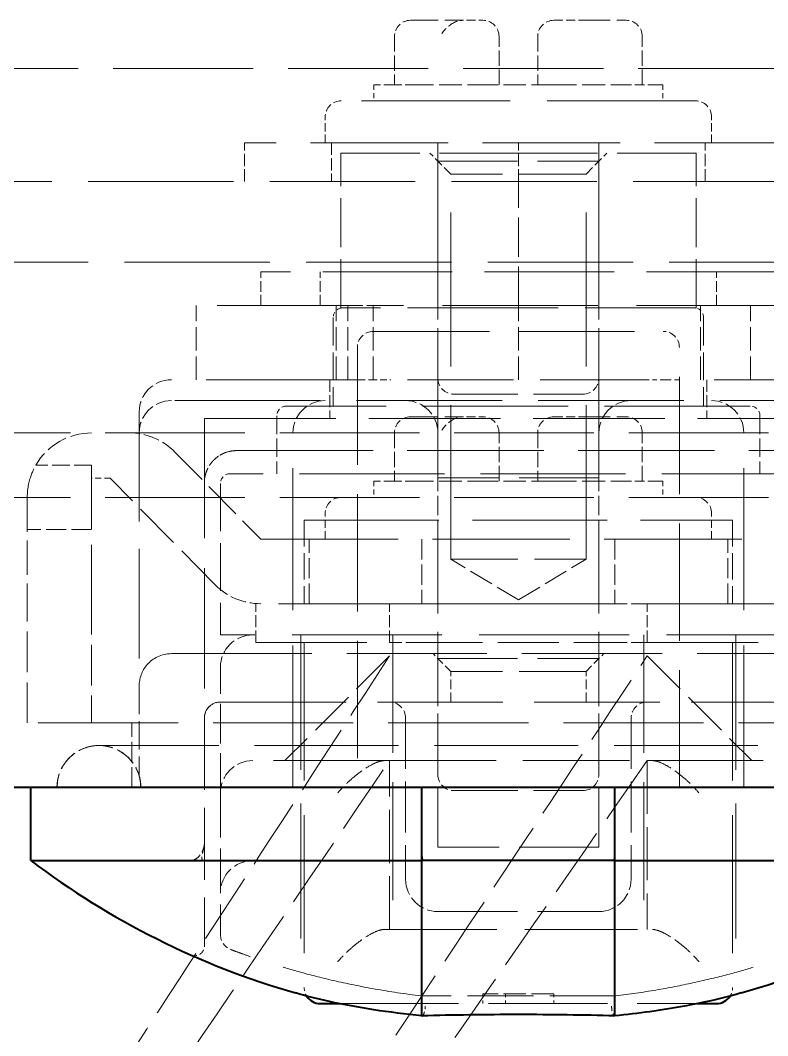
# Model space of a CAD drawing. Header units: millimetres. Extents: x 0 to 2378, y 0 to 1682.
# Drawn here: x 413.5 to 436.71, y 632.06 to 663.57 of the extents above; entities that cross this region are included whole.
import ezdxf

# ---------------------------------------------------------------- set-up
doc = ezdxf.new("R2010")
doc.units = ezdxf.units.MM
doc.header["$LTSCALE"] = 2
doc.linetypes.add('DASHED', pattern=[0.2067, 0.1654, -0.0413])
doc.layers.add('가려진 것(ISO)', color=2, linetype='DASHED', lineweight=18)
doc.layers.add('가시적인 것(ISO)', color=3, linetype='Continuous', lineweight=40)

msp = doc.modelspace()

# ---------------------------------------------------------------- linework, layer by layer
at = {"layer": '가려진 것(ISO)', "ltscale": 2.584141}
for p, q in [((425.6198, 663.5656), (426.9766, 663.5656)), ((430.9603, 663.5656), (432.3171, 663.5656)), ((425.6198, 651.2656), (426.9766, 651.2656)), ((430.9603, 651.2656), (432.3171, 651.2656))]:
    msp.add_line(p, q, dxfattribs=at)
at = {"layer": '가려진 것(ISO)', "ltscale": 0.84926}
for p, q in [((426.9766, 663.5656), (427.8684, 663.5656)), ((430.0684, 663.5656), (430.9603, 663.5656)), ((426.9766, 651.2656), (427.8684, 651.2656)), ((430.0684, 651.2656), (430.9603, 651.2656))]:
    msp.add_line(p, q, dxfattribs=at)
at = {"layer": '가려진 것(ISO)', "ltscale": 1.428422}
for p, q in [((425.1198, 663.0656), (425.1198, 661.5656)), ((428.3684, 661.5656), (428.3684, 663.0656)), ((429.5684, 663.0656), (429.5684, 661.5656)), ((432.8171, 661.5656), (432.8171, 663.0656)), ((423.6693, 654.7156), (424.4641, 654.7156)), ((425.1198, 650.7656), (425.1198, 649.2656)), ((428.3684, 649.2656), (428.3684, 650.7656)), ((429.5684, 650.7656), (429.5684, 649.2656)), ((432.8171, 649.2656), (432.8171, 650.7656))]:
    msp.add_line(p, q, dxfattribs=at)
at = {"layer": '가려진 것(ISO)', "ltscale": 13.148004}
msp.add_line((367.4684, 662.0656), (720.7684, 662.0656), dxfattribs=at)
at = {"layer": '가려진 것(ISO)', "ltscale": 0.249224}
for p, q in [((424.5517, 661.5656), (424.4847, 661.5656)), ((433.4522, 661.5656), (433.3852, 661.5656)), ((424.5517, 649.2656), (424.4847, 649.2656)), ((433.4522, 649.2656), (433.3852, 649.2656))]:
    msp.add_line(p, q, dxfattribs=at)
at = {"layer": '가려진 것(ISO)', "ltscale": 0.476074}
for p, q in [((424.4847, 661.5656), (424.4847, 661.0656)), ((433.4522, 661.5656), (433.4522, 661.0656)), ((424.4847, 649.2656), (424.4847, 648.7656)), ((433.4522, 649.2656), (433.4522, 648.7656))]:
    msp.add_line(p, q, dxfattribs=at)
at = {"layer": '가려진 것(ISO)', "ltscale": 1.209545}
for p, q in [((425.1868, 661.5656), (424.5517, 661.5656)), ((433.3852, 661.5656), (432.7501, 661.5656)), ((425.1868, 649.2656), (424.5517, 649.2656)), ((433.3852, 649.2656), (432.7501, 649.2656))]:
    msp.add_line(p, q, dxfattribs=at)
at = {"layer": '가려진 것(ISO)', "ltscale": 0.498548}
for p, q in [((425.1868, 661.5656), (425.6198, 661.5656)), ((432.3171, 661.5656), (432.7501, 661.5656)), ((425.1868, 649.2656), (425.6198, 649.2656)), ((432.3171, 649.2656), (432.7501, 649.2656))]:
    msp.add_line(p, q, dxfattribs=at)
at = {"layer": '가려진 것(ISO)', "ltscale": 2.141381}
for p, q in [((425.6198, 661.5656), (427.8684, 661.5656)), ((430.0684, 661.5656), (432.3171, 661.5656)), ((425.6198, 649.2656), (427.8684, 649.2656)), ((430.0684, 649.2656), (432.3171, 649.2656))]:
    msp.add_line(p, q, dxfattribs=at)
at = {"layer": '가려진 것(ISO)', "ltscale": 2.095066}
for p, q in [((430.0684, 661.5656), (427.8684, 661.5656)), ((430.0684, 649.2656), (427.8684, 649.2656)), ((430.0684, 633.3579), (427.8684, 633.3579))]:
    msp.add_line(p, q, dxfattribs=at)
at = {"layer": '가려진 것(ISO)', "ltscale": 13.932237}
msp.add_line((434.4684, 661.0656), (423.4684, 661.0656), dxfattribs=at)
at = {"layer": '가려진 것(ISO)', "ltscale": 0.761779}
for p, q in [((422.9684, 659.7656), (422.9684, 660.5656)), ((434.9684, 659.7656), (434.9684, 660.5656)), ((422.9684, 647.4656), (422.9684, 648.2656)), ((434.9684, 647.4656), (434.9684, 648.2656))]:
    msp.add_line(p, q, dxfattribs=at)
at = {"layer": '가려진 것(ISO)', "ltscale": 12.918983}
msp.add_line((437.4684, 659.7656), (420.4684, 659.7656), dxfattribs=at)
at = {"layer": '가려진 것(ISO)', "ltscale": 1.142718}
for p, q in [((420.4684, 658.5656), (420.4684, 659.7656)), ((423.1702, 659.7656), (423.1702, 658.5656)), ((428.9684, 658.5656), (428.9684, 659.7656)), ((434.7667, 658.5656), (434.7667, 659.7656)), ((423.1184, 652.4156), (423.1184, 651.2156)), ((434.8184, 652.4156), (434.8184, 651.2156)), ((420.8184, 644.2579), (420.8184, 645.4579)), ((424.9684, 644.2579), (424.9684, 645.4579)), ((432.9684, 644.2579), (432.9684, 645.4579))]:
    msp.add_line(p, q, dxfattribs=at)
at = {"layer": '가려진 것(ISO)', "ltscale": 6.952043}
for p, q in [((426.4684, 659.7656), (426.4684, 652.4656)), ((431.4684, 659.7656), (431.4684, 652.4656)), ((426.4684, 647.4656), (426.4684, 640.1656)), ((431.4684, 647.4656), (431.4684, 640.1656))]:
    msp.add_line(p, q, dxfattribs=at)
at = {"layer": '가려진 것(ISO)', "ltscale": 7.428217}
for p, q in [((423.453, 659.4464), (428.9684, 659.4464)), ((428.9684, 659.4464), (434.4839, 659.4464))]:
    msp.add_line(p, q, dxfattribs=at)
at = {"layer": '가려진 것(ISO)', "ltscale": 4.578051}
for p, q in [((423.453, 654.6392), (423.453, 659.4464)), ((434.4839, 654.6392), (434.4839, 659.4464))]:
    msp.add_line(p, q, dxfattribs=at)
at = {"layer": '가려진 것(ISO)', "ltscale": 0.875336}
for p, q in [((426.8684, 658.7964), (426.2184, 659.4464)), ((431.0684, 658.7964), (431.7184, 659.4464))]:
    msp.add_line(p, q, dxfattribs=at)
at = {"layer": '가려진 것(ISO)', "ltscale": 7.479626}
for p, q in [((426.4684, 659.1964), (431.4684, 659.1964)), ((431.4684, 649.3664), (426.4684, 649.3664)), ((426.4684, 643.7656), (431.4684, 643.7656)), ((431.4684, 637.9156), (426.4684, 637.9156)), ((426.4684, 635.9156), (431.4684, 635.9156))]:
    msp.add_line(p, q, dxfattribs=at)
at = {"layer": '가려진 것(ISO)', "ltscale": 11.889212}
for p, q in [((426.4684, 649.3664), (426.4684, 659.1964)), ((431.4684, 649.3664), (431.4684, 659.1964))]:
    msp.add_line(p, q, dxfattribs=at)
at = {"layer": '가려진 것(ISO)', "ltscale": 6.28287}
for p, q in [((431.0684, 658.7964), (426.8684, 658.7964)), ((426.8684, 646.8464), (431.0684, 646.8464)), ((431.0684, 643.3656), (426.8684, 643.3656))]:
    msp.add_line(p, q, dxfattribs=at)
at = {"layer": '가려진 것(ISO)', "ltscale": 14.453314}
for p, q in [((426.8684, 646.8464), (426.8684, 658.7964)), ((431.0684, 646.8464), (431.0684, 658.7964))]:
    msp.add_line(p, q, dxfattribs=at)
at = {"layer": '가려진 것(ISO)', "ltscale": 13.642718}
for p, q in [((409.9684, 658.5656), (438.1679, 658.5656)), ((438.1679, 656.0656), (409.9684, 656.0656))]:
    msp.add_line(p, q, dxfattribs=at)
at = {"layer": '가려진 것(ISO)', "ltscale": 3.666441}
msp.add_line((428.9684, 654.7156), (428.9684, 658.5656), dxfattribs=at)
at = {"layer": '가려진 것(ISO)', "ltscale": 12.159042}
msp.add_line((436.9684, 655.7656), (420.9684, 655.7656), dxfattribs=at)
at = {"layer": '가려진 것(ISO)', "ltscale": 0.999866}
for p, q in [((420.9684, 654.7156), (420.9684, 655.7656)), ((422.8184, 654.7156), (422.8184, 655.7656)), ((435.1184, 654.7156), (435.1184, 655.7656))]:
    msp.add_line(p, q, dxfattribs=at)
at = {"layer": '가려진 것(ISO)', "ltscale": 12.243481}
msp.add_line((423.6693, 654.7156), (418.9684, 654.7156), dxfattribs=at)
at = {"layer": '가려진 것(ISO)', "ltscale": 2.190301}
for p, q in [((418.9684, 652.4156), (418.9684, 654.7156)), ((423.3116, 652.4156), (423.3116, 654.7156)), ((423.6693, 652.4156), (423.6693, 654.7156)), ((424.4641, 652.4156), (424.4641, 654.7156)), ((428.9684, 652.4156), (428.9684, 654.7156)), ((434.6253, 652.4156), (434.6253, 654.7156)), ((436.1769, 652.4156), (436.1769, 654.7156))]:
    msp.add_line(p, q, dxfattribs=at)
at = {"layer": '가려진 것(ISO)', "ltscale": 10.194925}
msp.add_line((428.9026, 654.6464), (423.5188, 654.6464), dxfattribs=at)
at = {"layer": '가려진 것(ISO)', "ltscale": 14.593666}
msp.add_line((437.4684, 654.7156), (424.4641, 654.7156), dxfattribs=at)
at = {"layer": '가려진 것(ISO)'}
msp.add_line((428.9026, 654.6464), (428.9026, 654.6464), dxfattribs=at)
at = {"layer": '가려진 것(ISO)', "ltscale": 10.194932}
msp.add_line((434.418, 654.6464), (429.0343, 654.6464), dxfattribs=at)
at = {"layer": '가려진 것(ISO)', "ltscale": 2.618858}
for p, q in [((423.2184, 654.3464), (423.2184, 651.5964)), ((434.7184, 654.3464), (434.7184, 651.5964))]:
    msp.add_line(p, q, dxfattribs=at)
at = {"layer": '가려진 것(ISO)', "ltscale": 10.885341}
msp.add_line((424.4684, 653.9156), (433.4684, 653.9156), dxfattribs=at)
at = {"layer": '가려진 것(ISO)', "ltscale": 11.006289}
for p, q in [((423.9684, 653.4156), (423.9684, 639.7656)), ((433.9684, 639.7656), (433.9684, 653.4156))]:
    msp.add_line(p, q, dxfattribs=at)
at = {"layer": '가려진 것(ISO)', "ltscale": 14.178943}
for p, q in [((423.9684, 652.4156), (418.1951, 652.4156)), ((439.7418, 652.4156), (433.9684, 652.4156))]:
    msp.add_line(p, q, dxfattribs=at)
at = {"layer": '가려진 것(ISO)', "ltscale": 0.747873}
for p, q in [((423.9684, 652.4156), (424.4684, 652.4156)), ((433.4684, 652.4156), (433.9684, 652.4156))]:
    msp.add_line(p, q, dxfattribs=at)
at = {"layer": '가려진 것(ISO)', "ltscale": 0.296207}
for p, q in [((424.7796, 652.4156), (424.4684, 652.4156)), ((433.4684, 652.4156), (433.1573, 652.4156))]:
    msp.add_line(p, q, dxfattribs=at)
at = {"layer": '가려진 것(ISO)', "ltscale": 0.223075}
for p, q in [((424.7796, 652.4156), (425.0054, 652.4156)), ((432.9315, 652.4156), (433.1573, 652.4156))]:
    msp.add_line(p, q, dxfattribs=at)
at = {"layer": '가려진 것(ISO)', "ltscale": 9.946556}
msp.add_line((432.9315, 652.4156), (425.0054, 652.4156), dxfattribs=at)
at = {"layer": '가려진 것(ISO)', "ltscale": 5.983681}
for p, q in [((426.9684, 651.9656), (430.9684, 651.9656)), ((415.7184, 649.7656), (415.7184, 645.7656)), ((426.9684, 639.6656), (430.9684, 639.6656))]:
    msp.add_line(p, q, dxfattribs=at)
at = {"layer": '가려진 것(ISO)', "ltscale": 13.645111}
msp.add_line((439.7418, 651.7656), (418.1951, 651.7656), dxfattribs=at)
at = {"layer": '가려진 것(ISO)', "ltscale": 13.678923}
msp.add_line((436.1684, 651.5964), (421.7684, 651.5964), dxfattribs=at)
at = {"layer": '가려진 것(ISO)', "ltscale": 10.2806}
msp.add_line((417.1951, 651.4156), (417.1951, 642.9156), dxfattribs=at)
at = {"layer": '가려진 것(ISO)', "ltscale": 12.349028}
msp.add_line((419.2184, 651.2156), (438.7184, 651.2156), dxfattribs=at)
at = {"layer": '가려진 것(ISO)', "ltscale": 11.248186}
msp.add_line((419.2184, 651.2156), (419.2184, 641.9156), dxfattribs=at)
at = {"layer": '가려진 것(ISO)', "ltscale": 1.714127}
for p, q in [((421.4684, 651.2964), (421.4684, 649.4964)), ((436.4684, 651.2964), (436.4684, 649.4964))]:
    msp.add_line(p, q, dxfattribs=at)
at = {"layer": '가려진 것(ISO)', "ltscale": 13.10639}
for p, q in [((394.4684, 650.7656), (692.4684, 650.7656)), ((394.4684, 648.7656), (692.4684, 648.7656))]:
    msp.add_line(p, q, dxfattribs=at)
at = {"layer": '가려진 것(ISO)', "ltscale": 13.304306}
for p, q in [((421.9684, 639.7656), (421.9684, 650.7656)), ((435.9684, 639.7656), (435.9684, 650.7656))]:
    msp.add_line(p, q, dxfattribs=at)
at = {"layer": '가려진 것(ISO)', "ltscale": 12.822332}
msp.add_line((420.2184, 650.2156), (437.7184, 650.2156), dxfattribs=at)
at = {"layer": '가려진 것(ISO)', "ltscale": 3.613395}
msp.add_line((418.306, 650.1689), (420.9684, 647.4656), dxfattribs=at)
at = {"layer": '가려진 것(ISO)', "ltscale": 1.649416}
msp.add_line((415.7184, 649.7656), (413.9864, 649.7656), dxfattribs=at)
at = {"layer": '가려진 것(ISO)', "ltscale": 0.547531}
msp.add_line((416.2935, 649.3622), (415.7184, 649.3622), dxfattribs=at)
at = {"layer": '가려진 것(ISO)', "ltscale": 4.410877}
msp.add_line((419.5435, 646.0622), (416.2935, 649.3622), dxfattribs=at)
at = {"layer": '가려진 것(ISO)', "ltscale": 13.602929}
msp.add_line((437.9184, 649.4964), (420.0184, 649.4964), dxfattribs=at)
at = {"layer": '가려진 것(ISO)', "ltscale": 1.810196}
for p, q in [((426.4684, 647.4656), (426.4684, 649.3664)), ((431.4684, 647.4656), (431.4684, 649.3664))]:
    msp.add_line(p, q, dxfattribs=at)
at = {"layer": '가려진 것(ISO)', "ltscale": 4.475937}
msp.add_line((419.7184, 649.1964), (419.7184, 644.4964), dxfattribs=at)
at = {"layer": '가려진 것(ISO)', "ltscale": 3.230502}
msp.add_line((413.7184, 648.7656), (413.7184, 645.7656), dxfattribs=at)
at = {"layer": '가려진 것(ISO)', "ltscale": 12.634006}
msp.add_line((422.3184, 648.0579), (435.6184, 648.0579), dxfattribs=at)
at = {"layer": '가려진 것(ISO)', "ltscale": 2.476006}
for p, q in [((422.3184, 648.0579), (422.3184, 645.4579)), ((435.6184, 648.0579), (435.6184, 645.4579))]:
    msp.add_line(p, q, dxfattribs=at)
at = {"layer": '가려진 것(ISO)', "ltscale": 1.904597}
for p, q in [((415.7184, 647.7656), (413.7184, 647.7656)), ((422.4684, 645.4656), (422.4684, 647.4656)), ((425.9684, 647.4656), (425.9684, 645.4656)), ((431.9684, 647.4656), (431.9684, 645.4656)), ((435.4684, 645.4656), (435.4684, 647.4656)), ((416.9684, 639.7656), (416.9684, 641.7656))]:
    msp.add_line(p, q, dxfattribs=at)
at = {"layer": '가려진 것(ISO)', "ltscale": 12.901145}
for p, q in [((420.9684, 647.4656), (436.9684, 647.4656)), ((436.9684, 645.4656), (420.9684, 645.4656))]:
    msp.add_line(p, q, dxfattribs=at)
at = {"layer": '가려진 것(ISO)', "ltscale": 2.333087}
for q in [(426.8684, 646.8464), (431.0684, 646.8464)]:
    msp.add_line((428.9684, 645.5846), q, dxfattribs=at)
at = {"layer": '가려진 것(ISO)', "ltscale": 3.809293}
for p, q in [((413.7184, 641.7656), (413.7184, 645.7656)), ((415.7184, 645.7656), (415.7184, 641.7656))]:
    msp.add_line(p, q, dxfattribs=at)
at = {"layer": '가려진 것(ISO)', "ltscale": 10.426948}
for p, q in [((424.9684, 645.4579), (420.8184, 645.4579)), ((437.1184, 645.4579), (432.9684, 645.4579)), ((420.8184, 644.2579), (424.9684, 644.2579)), ((432.9684, 644.2579), (437.1184, 644.2579))]:
    msp.add_line(p, q, dxfattribs=at)
at = {"layer": '가려진 것(ISO)', "ltscale": 1.495845}
for p, q in [((425.9684, 645.4579), (424.9684, 645.4579)), ((432.9684, 645.4579), (431.9684, 645.4579)), ((425.9684, 644.2579), (424.9684, 644.2579)), ((432.9684, 644.2579), (431.9684, 644.2579))]:
    msp.add_line(p, q, dxfattribs=at)
at = {"layer": '가려진 것(ISO)', "ltscale": 5.71399}
for p, q in [((425.9684, 645.4579), (431.9684, 645.4579)), ((425.9684, 644.2579), (431.9684, 644.2579))]:
    msp.add_line(p, q, dxfattribs=at)
at = {"layer": '가려진 것(ISO)', "ltscale": 14.058893}
msp.add_line((438.2184, 644.4964), (419.7184, 644.4964), dxfattribs=at)
at = {"layer": '가려진 것(ISO)', "ltscale": 12.659309}
for p, q in [((422.2184, 644.4964), (422.2184, 634.0297)), ((435.7184, 644.4964), (435.7184, 634.0297))]:
    msp.add_line(p, q, dxfattribs=at)
at = {"layer": '가려진 것(ISO)', "ltscale": 12.941461}
for p, q in [((422.3184, 644.2579), (422.3184, 633.5579)), ((435.6184, 644.2579), (435.6184, 633.5579))]:
    msp.add_line(p, q, dxfattribs=at)
at = {"layer": '가려진 것(ISO)', "ltscale": 11.052926}
for p, q in [((425.0684, 644.4964), (425.0684, 635.3579)), ((432.8684, 644.4964), (432.8684, 635.3579))]:
    msp.add_line(p, q, dxfattribs=at)
at = {"layer": '가려진 것(ISO)', "ltscale": 13.164933}
msp.add_line((418.1951, 643.9156), (439.7418, 643.9156), dxfattribs=at)
at = {"layer": '가려진 것(ISO)', "ltscale": 0.740653}
for p, q in [((426.8684, 643.3656), (426.3184, 643.9156)), ((431.0684, 643.3656), (431.6184, 643.9156))]:
    msp.add_line(p, q, dxfattribs=at)
at = {"layer": '가려진 것(ISO)', "ltscale": 4.377078}
for p, q in [((424.9684, 643.8464), (421.7184, 640.5964)), ((432.9684, 643.8464), (436.2184, 640.5964))]:
    msp.add_line(p, q, dxfattribs=at)
at = {"layer": '가려진 것(ISO)', "ltscale": 5.571137}
for p, q in [((426.4684, 637.9156), (426.4684, 643.7656)), ((431.4684, 637.9156), (431.4684, 643.7656))]:
    msp.add_line(p, q, dxfattribs=at)
at = {"layer": '가려진 것(ISO)', "ltscale": 3.714058}
msp.add_line((419.7184, 639.5964), (419.7184, 643.4964), dxfattribs=at)
at = {"layer": '가려진 것(ISO)', "ltscale": 0.904631}
for p, q in [((426.8684, 642.4156), (426.8684, 643.3656)), ((431.0684, 642.4156), (431.0684, 643.3656))]:
    msp.add_line(p, q, dxfattribs=at)
at = {"layer": '가려진 것(ISO)', "ltscale": 2.648911}
msp.add_line((417.1951, 642.9156), (417.1951, 640.134), dxfattribs=at)
at = {"layer": '가려진 것(ISO)', "ltscale": 11.784485}
msp.add_line((419.7184, 642.4156), (438.2184, 642.4156), dxfattribs=at)
at = {"layer": '가려진 것(ISO)', "ltscale": 13.15312}
msp.add_line((717.4684, 641.7656), (369.4684, 641.7656), dxfattribs=at)
at = {"layer": '가려진 것(ISO)', "ltscale": 6.734389}
msp.add_line((419.2184, 641.9156), (419.2184, 634.8441), dxfattribs=at)
at = {"layer": '가려진 것(ISO)', "ltscale": 4.761642}
for p, q in [((425.4684, 641.9156), (425.4684, 636.9156)), ((432.4684, 641.9156), (432.4684, 636.9156))]:
    msp.add_line(p, q, dxfattribs=at)
at = {"layer": '가려진 것(ISO)', "ltscale": 0.4437}
msp.add_line((415.9484, 641.0656), (415.9401, 641.0656), dxfattribs=at)
at = {"layer": '가려진 것(ISO)', "ltscale": 13.501001}
msp.add_line((441.9884, 641.0656), (415.9484, 641.0656), dxfattribs=at)
at = {"layer": '가려진 것(ISO)', "ltscale": 10.387179}
for p, q in [((424.7991, 640.5964), (420.7184, 640.5964)), ((433.1378, 640.5964), (437.2184, 640.5964))]:
    msp.add_line(p, q, dxfattribs=at)
at = {"layer": '가려진 것(ISO)', "ltscale": 0.562219}
for p, q in [((424.9684, 640.5964), (424.7991, 640.5964)), ((433.1378, 640.5964), (432.9684, 640.5964))]:
    msp.add_line(p, q, dxfattribs=at)
at = {"layer": '가려진 것(ISO)', "ltscale": 10.006038}
msp.add_line((424.9684, 640.5964), (432.9684, 640.5964), dxfattribs=at)
at = {"layer": '가려진 것(ISO)', "ltscale": 4.988833}
for p, q in [((424.9684, 635.3579), (424.9684, 640.5964)), ((432.9684, 640.5964), (432.9684, 635.3579))]:
    msp.add_line(p, q, dxfattribs=at)
at = {"layer": '가려진 것(ISO)', "ltscale": 4.184794}
msp.add_line((419.7184, 639.5964), (419.7184, 635.2021), dxfattribs=at)
at = {"layer": '가려진 것(ISO)', "ltscale": 10.573174}
msp.add_line((424.7991, 635.3579), (433.1378, 635.3579), dxfattribs=at)
at = {"layer": '가려진 것(ISO)', "ltscale": 0.285604}
for p, q in [((427.8684, 633.0579), (427.8684, 633.3579)), ((428.5684, 633.0579), (428.5684, 633.3579)), ((430.0684, 633.0579), (430.0684, 633.3579))]:
    msp.add_line(p, q, dxfattribs=at)
at = {"layer": '가려진 것(ISO)', "ltscale": 11.188352}
msp.add_line((423.4107, 633.0579), (434.5251, 633.0579), dxfattribs=at)
at = {"layer": '가려진 것(ISO)', "ltscale": 0.747873}
for centre, start, end in [((425.6198, 663.0656), 90, 180), ((427.8684, 663.0656), 0, 90), ((430.0684, 663.0656), 90, 180), ((432.3171, 663.0656), 0, 90), ((423.4684, 660.5656), 90, 180), ((434.4684, 660.5656), 0, 90), ((424.4684, 653.4156), 90, 180), ((433.4684, 653.4156), 0, 90), ((426.9684, 652.4656), 180, 270), ((430.9684, 652.4656), 270, 0), ((425.6198, 650.7656), 90, 180), ((427.8684, 650.7656), 0, 90), ((430.0684, 650.7656), 90, 180), ((432.3171, 650.7656), 0, 90), ((423.4684, 648.2656), 90, 180), ((434.4684, 648.2656), 0, 90), ((424.9684, 641.9156), 0, 90), ((432.9684, 641.9156), 90, 180), ((426.9684, 640.1656), 180, 270), ((430.9684, 640.1656), 270, 0)]:
    msp.add_arc(centre, 0.5, start, end, dxfattribs=at)
at = {"layer": '가려진 것(ISO)', "ltscale": 0.385864}
for centre, start, end in [((423.5184, 654.3464), 102.59803, 180), ((434.4184, 654.3464), 0, 77.40197)]:
    msp.add_arc(centre, 0.3, start, end, dxfattribs=at)
at = {"layer": '가려진 것(ISO)', "ltscale": 1.495845}
for centre, start, end in [((418.1951, 651.4156), 90, 180), ((418.1951, 650.7656), 90, 180), ((422.9684, 650.7656), 90, 180), ((425.4684, 650.7656), 0, 90), ((432.4684, 650.7656), 90, 180), ((434.9684, 650.7656), 0, 90), ((420.7184, 643.4964), 90, 180), ((420.7184, 639.5964), 90, 180), ((426.4684, 636.9156), 180, 270), ((431.4684, 636.9156), 270, 0)]:
    msp.add_arc(centre, 1, start, end, dxfattribs=at)
at = {"layer": '가려진 것(ISO)', "ltscale": 0.448684}
for centre, start, end in [((421.7684, 651.2964), 90, 180), ((436.1684, 651.2964), 0, 90), ((420.0184, 649.1964), 90, 180)]:
    msp.add_arc(centre, 0.3, start, end, dxfattribs=at)
at = {"layer": '가려진 것(ISO)', "ltscale": 1.994492}
msp.add_arc((415.7184, 648.7656), 2, 90.00004, 150, dxfattribs=at)
at = {"layer": '가려진 것(ISO)', "ltscale": 1.510383}
msp.add_arc((416.8811, 648.7656), 2, 44.56264, 89.99996, dxfattribs=at)
at = {"layer": '가려진 것(ISO)', "ltscale": 1.510385}
msp.add_arc((420.9684, 647.4656), 2, 224.56264, 270, dxfattribs=at)
at = {"layer": '가려진 것(ISO)', "ltscale": 1.944629}
for start, end in [(90, 180), (0, 90)]:
    msp.add_arc((415.9401, 639.7656), 1.3, start, end, dxfattribs=at)
at = {"layer": '가려진 것(ISO)', "ltscale": 1.818979}
msp.add_arc((420.7184, 636.4964), 1, 90, 180, dxfattribs=at)
at = {"layer": '가려진 것(ISO)', "ltscale": 0.577426}
msp.add_arc((420.2184, 635.2021), 0.5, 180, 249.49092, dxfattribs=at)
at = {"layer": '가려진 것(ISO)', "ltscale": 0.567943}
msp.add_arc((418.9184, 634.8441), 0.3, 246.08347, 0, dxfattribs=at)
at = {"layer": '가려진 것(ISO)', "ltscale": 0.264733}
msp.add_arc((422.8184, 633.5579), 0.5, 180, 211.86607, dxfattribs=at)
at = {"layer": '가려진 것(ISO)', "ltscale": 0.264732}
msp.add_arc((435.1184, 633.5579), 0.5, 328.13407, 0, dxfattribs=at)
at = {"layer": '가려진 것(ISO)', "ltscale": 0.64971}
for centre in [(426.9765, 663.0656), (426.9765, 650.7656)]:
    msp.add_ellipse(centre, major_axis=(-0.433, -0.433), ratio=0.5772801, start_param=4.1887249, end_param=5.2360625, dxfattribs=at)
at = {"layer": '가려진 것(ISO)', "ltscale": 0.284651}
for centre in [(427.2653, 663.0656), (427.2653, 650.7656)]:
    msp.add_ellipse(centre, major_axis=(-0.5774, 0), ratio=0.8660254, start_param=4.712389, end_param=5.2359878, dxfattribs=at)
at = {"layer": '가려진 것(ISO)', "ltscale": 0.244959}
msp.add_ellipse((418.902, 637.4964), major_axis=(0.3165, 0), ratio=0.00001, start_param=5.8779184, end_param=6.2826764, dxfattribs=at)
at = {"layer": '가려진 것(ISO)', "ltscale": 0.088916}
for points in [[(423.5188, 654.6464), (423.4981, 654.6464), (423.4754, 654.6442), (423.453, 654.6392)], [(429.0343, 654.6464), (429.0136, 654.6464), (428.9908, 654.6442), (428.9684, 654.6392)], [(434.418, 654.6464), (434.4388, 654.6464), (434.4615, 654.6442), (434.4839, 654.6392)]]:
    msp.add_open_spline(points, degree=3, dxfattribs=at)
at = {"layer": '가려진 것(ISO)', "ltscale": 0.088929}
for points, knots in [([(423.453, 654.6392), (423.4754, 654.6442), (423.4981, 654.6464), (423.5188, 654.6464), (423.5189, 654.6464), (423.5189, 654.6464)], [-0.1732924933, -0.1732924933, -0.1732924933, -0.1732924933, -0.1644983658, -0.1644983658, -0.1644970959, -0.1644970959, -0.1644970959, -0.1644970959]), ([(434.4839, 654.6392), (434.4615, 654.6442), (434.4388, 654.6464), (434.418, 654.6464), (434.418, 654.6464), (434.418, 654.6464)], [-0.1732924933, -0.1732924933, -0.1732924933, -0.1732924933, -0.1644983658, -0.1644983658, -0.1644970961, -0.1644970961, -0.1644970961, -0.1644970961])]:
    msp.add_open_spline(points, degree=3, knots=knots, dxfattribs=at)
at = {"layer": '가려진 것(ISO)', "ltscale": 0.088931}
msp.add_open_spline([(428.9684, 654.6392), (428.9461, 654.6442), (428.9233, 654.6464), (428.9026, 654.6464), (428.9026, 654.6464), (428.9026, 654.6464)], degree=3, knots=[-0.1732924933, -0.1732924933, -0.1732924933, -0.1732924933, -0.1644983658, -0.1644983658, -0.1644968349, -0.1644968349, -0.1644968349, -0.1644968349], dxfattribs=at)
at = {"layer": '가려진 것(ISO)', "ltscale": 0.698192}
msp.add_open_spline([(420.2184, 650.2156), (420.169, 650.2156), (420.1219, 650.2119), (420.0776, 650.2056), (420.0333, 650.1993), (419.9916, 650.1904), (419.9522, 650.1795), (419.9128, 650.1686), (419.8756, 650.1557), (419.8404, 650.1413), (419.8052, 650.127), (419.7721, 650.1111), (419.7408, 650.0941), (419.7259, 650.086), (419.7115, 650.0777), (419.6975, 650.0692)], degree=3, knots=[0, 0, 0, 0, 0.06666667, 0.06666667, 0.06666667, 0.13333333, 0.13333333, 0.13333333, 0.2, 0.2, 0.2, 0.26666667, 0.26666667, 0.26666667, 0.2982196, 0.2982196, 0.2982196, 0.2982196], dxfattribs=at)
at = {"layer": '가려진 것(ISO)', "ltscale": 0.493788}
msp.add_open_spline([(419.8416, 650.1418), (419.9606, 650.1902), (420.0891, 650.2156), (420.2184, 650.2156)], degree=3, dxfattribs=at)
at = {"layer": '가려진 것(ISO)', "ltscale": 0.927479}
msp.add_open_spline([(419.5752, 649.9812), (419.5747, 649.9808), (419.5743, 649.9805), (419.5739, 649.9801), (419.5494, 649.9595), (419.5265, 649.9382), (419.5051, 649.9163), (419.4836, 649.8945), (419.4635, 649.8721), (419.4447, 649.8491), (419.4259, 649.8261), (419.4083, 649.8026), (419.3918, 649.7783), (419.3753, 649.7541), (419.3599, 649.7292), (419.3455, 649.7034), (419.3311, 649.6776), (419.3177, 649.651), (419.3054, 649.6235), (419.2931, 649.5959), (419.2819, 649.5674), (419.2718, 649.5379), (419.2618, 649.5084), (419.2529, 649.478), (419.2452, 649.4455), (419.2375, 649.4129), (419.231, 649.3783), (419.2262, 649.3401), (419.2214, 649.3019), (419.2184, 649.2601), (419.2184, 649.2156)], degree=3, knots=[0.39885697, 0.39885697, 0.39885697, 0.39885697, 0.4, 0.4, 0.4, 0.46666667, 0.46666667, 0.46666667, 0.53333333, 0.53333333, 0.53333333, 0.6, 0.6, 0.6, 0.66666667, 0.66666667, 0.66666667, 0.73333333, 0.73333333, 0.73333333, 0.8, 0.8, 0.8, 0.86666667, 0.86666667, 0.86666667, 0.93333333, 0.93333333, 0.93333333, 1, 1, 1, 1], dxfattribs=at)
at = {"layer": '가려진 것(ISO)', "ltscale": 0.186208}
msp.add_open_spline([(419.5752, 649.9812), (419.6142, 650.014), (419.6552, 650.0433), (419.6975, 650.0692)], degree=3, dxfattribs=at)
at = {"layer": '가려진 것(ISO)', "ltscale": 2.766941}
msp.add_open_spline([(413.7184, 648.7656), (413.7187, 649.0622), (413.7858, 649.3122), (413.9242, 649.6717), (413.9615, 649.728), (413.9864, 649.7656)], degree=3, knots=[0.33262756, 0.33262756, 0.33262756, 0.33262756, 0.46636399, 0.46636399, 0.61266995, 0.61266995, 0.61266995, 0.61266995], dxfattribs=at)
at = {"layer": '가려진 것(ISO)', "ltscale": 0.444306}
msp.add_open_spline([(419.2716, 649.5373), (419.3016, 649.6255), (419.3431, 649.7063), (419.417, 649.8156), (419.4459, 649.8521), (419.4763, 649.8858)], degree=3, knots=[0, 0, 0, 0, 0.029801507, 0.029801507, 0.046532309, 0.046532309, 0.046532309, 0.046532309], dxfattribs=at)
at = {"layer": '가려진 것(ISO)', "ltscale": 0.31324}
msp.add_open_spline([(419.2184, 649.2156), (419.2184, 649.3115), (419.2327, 649.4087), (419.2634, 649.5124), (419.2674, 649.5249), (419.2716, 649.5373)], degree=3, knots=[0, 0, 0, 0, 0.028796081, 0.028796081, 0.032779126, 0.032779126, 0.032779126, 0.032779126], dxfattribs=at)
at = {"layer": '가려진 것(ISO)', "ltscale": 0.268248}
msp.add_open_spline([(419.2184, 649.2156), (419.2184, 649.2816), (419.2252, 649.3483), (419.2431, 649.4379), (419.2494, 649.4639), (419.2566, 649.4892)], degree=3, knots=[0, 0, 0, 0, 0.019816757, 0.019816757, 0.028101046, 0.028101046, 0.028101046, 0.028101046], dxfattribs=at)
at = {"layer": '가려진 것(ISO)', "ltscale": 4.766037}
msp.add_open_spline([(418.1951, 643.9156), (417.8759, 643.9156), (417.6137, 643.7691), (417.2731, 643.3809), (417.1951, 643.137), (417.1951, 642.9156)], degree=3, knots=[-0.47492577, -0.47492577, -0.47492577, -0.47492577, -0.23746289, -0.23746289, 0, 0, 0, 0], dxfattribs=at)
at = {"layer": '가려진 것(ISO)', "ltscale": 6.660232}
for points, weights in [([(424.9684, 643.8464), (375.861, 568.522), (424.9684, 640.5964)], [2.18606992019, 2.18606992019, 1.55453860991]), ([(432.9684, 640.5964), (382.9365, 568.522), (432.9684, 643.8464)], [1.55453860991, 2.18606992019, 2.18606992019])]:
    msp.add_rational_spline(points, weights, degree=2, dxfattribs=at)
at = {"layer": '가려진 것(ISO)', "ltscale": 0.148148}
msp.add_open_spline([(419.2184, 643.233), (419.2184, 643.2825), (419.2184, 643.3341), (419.2184, 643.3858)], degree=3, dxfattribs=at)
at = {"layer": '가려진 것(ISO)', "ltscale": 0.273932}
msp.add_open_spline([(419.2184, 642.8335), (419.2184, 642.9011), (419.2184, 642.9756), (419.2185, 643.0573)], degree=3, dxfattribs=at)
at = {"layer": '가려진 것(ISO)', "ltscale": 3.030107}
msp.add_open_spline([(419.2184, 641.9156), (419.2184, 642.0262), (419.2574, 642.1484), (419.4283, 642.3428), (419.5601, 642.4156), (419.7184, 642.4156)], degree=3, knots=[0, 0, 0, 0, 0.15025987, 0.15025987, 0.30051975, 0.30051975, 0.30051975, 0.30051975], dxfattribs=at)
at = {"layer": '가려진 것(ISO)', "ltscale": 0.606993}
msp.add_open_spline([(419.4067, 642.3064), (419.3644, 642.2727), (419.3272, 642.2316), (419.2693, 642.1415), (419.2475, 642.0917), (419.2277, 642.0148), (419.2231, 641.9887), (419.2201, 641.9562), (419.2196, 641.9497), (419.219, 641.9385), (419.2188, 641.9336), (419.2186, 641.9275), (419.2186, 641.926), (419.2185, 641.9236), (419.2185, 641.9226), (419.2185, 641.9211), (419.2185, 641.9205), (419.2185, 641.9191), (419.2185, 641.9186), (419.2185, 641.9177), (419.2185, 641.9174), (419.2184, 641.9167), (419.2184, 641.9167), (419.2184, 641.9167), (419.2184, 641.9167), (419.2184, 641.9168), (419.2184, 641.9178), (419.2184, 641.9196), (419.2184, 641.92), (419.2184, 641.9204)], degree=3, knots=[0, 0, 0, 0, 0.01620689, 0.01620689, 0.032128817, 0.032128817, 0.04001701, 0.04001701, 0.041948629, 0.041948629, 0.043401696, 0.043401696, 0.043871142, 0.043871142, 0.044277282, 0.044277282, 0.044681273, 0.044681273, 0.045487645, 0.045487645, 0.046681321, 0.046681321, 0.049767138, 0.049767138, 0.050259464, 0.050259464, 0.060989732, 0.060989732, 0.063588396, 0.063588396, 0.063588396, 0.063588396], dxfattribs=at)
at = {"layer": '가려진 것(ISO)', "ltscale": 1.945265}
msp.add_open_spline([(415.9484, 641.0656), (415.8359, 641.0656), (415.7231, 641.0509), (415.6138, 641.0217), (415.5045, 640.9926), (415.3987, 640.949), (415.3002, 640.8924), (415.2018, 640.8358), (415.1106, 640.7661), (415.0301, 640.6857), (414.9495, 640.6052), (414.8795, 640.5141), (414.8226, 640.4156), (414.7657, 640.317), (414.7219, 640.211), (414.6926, 640.1014), (414.6633, 639.9917), (414.6484, 639.8785), (414.6484, 639.7656)], degree=3, knots=[0, 0, 0, 0, 0.1666667, 0.1666667, 0.1666667, 0.3333333, 0.3333333, 0.3333333, 0.5, 0.5, 0.5, 0.6666667, 0.6666667, 0.6666667, 0.8333333, 0.8333333, 0.8333333, 1, 1, 1, 1], dxfattribs=at)
at = {"layer": '가려진 것(ISO)', "ltscale": 1.945322}
msp.add_open_spline([(417.2484, 639.7656), (417.2484, 639.8784), (417.2337, 639.9915), (417.2045, 640.1009), (417.1752, 640.2103), (417.1316, 640.3161), (417.0748, 640.4146), (417.0181, 640.513), (416.9483, 640.6041), (416.8679, 640.6846), (416.7875, 640.765), (416.6964, 640.8349), (416.5978, 640.8917), (416.4993, 640.9486), (416.3933, 640.9923), (416.2837, 641.0216), (416.1742, 641.0508), (416.0612, 641.0656), (415.9484, 641.0656)], degree=3, knots=[0, 0, 0, 0, 0.1666667, 0.1666667, 0.1666667, 0.3333333, 0.3333333, 0.3333333, 0.5, 0.5, 0.5, 0.6666667, 0.6666667, 0.6666667, 0.8333333, 0.8333333, 0.8333333, 1, 1, 1, 1], dxfattribs=at)
at = {"layer": '가려진 것(ISO)', "ltscale": 1.864937}
for points, knots in [([(424.7991, 640.5964), (424.7945, 640.5964), (424.7897, 640.5963), (424.73, 640.5937), (424.6655, 640.578), (424.5105, 640.5203), (424.4199, 640.475), (424.2055, 640.3494), (424.0811, 640.2629), (423.8528, 640.0846), (423.747, 639.9929), (423.5461, 639.8017), (423.4508, 639.7011), (423.3649, 639.5994), (423.3636, 639.5979), (423.3624, 639.5964)], [-0.19610765, -0.19610765, -0.19610765, -0.19610765, -0.19355647, -0.19355647, -0.16478853, -0.16478853, -0.13089559, -0.13089559, -0.08571649, -0.08571649, -0.04378836, -0.04378836, 0, 0, 0.00064711, 0.00064711, 0.00064711, 0.00064711]), ([(433.1378, 640.5964), (433.1424, 640.5964), (433.1472, 640.5963), (433.2069, 640.5937), (433.2714, 640.578), (433.4264, 640.5203), (433.517, 640.475), (433.7314, 640.3494), (433.8558, 640.2629), (434.0841, 640.0846), (434.1899, 639.9929), (434.3908, 639.8017), (434.486, 639.7011), (434.572, 639.5994), (434.5733, 639.5979), (434.5745, 639.5964)], [0.20963423, 0.20963423, 0.20963423, 0.20963423, 0.21275224, 0.21275224, 0.24791191, 0.24791191, 0.28933525, 0.28933525, 0.34455235, 0.34455235, 0.39579616, 0.39579616, 0.44931352, 0.44931352, 0.45010441, 0.45010441, 0.45010441, 0.45010441]), ([(424.7991, 635.3579), (424.7945, 635.3579), (424.7897, 635.3578), (424.73, 635.3552), (424.6655, 635.3395), (424.5105, 635.2817), (424.4199, 635.2364), (424.2055, 635.1109), (424.0811, 635.0243), (423.8528, 634.8461), (423.747, 634.7544), (423.5461, 634.5631), (423.4508, 634.4625), (423.3649, 634.3608), (423.3636, 634.3593), (423.3624, 634.3579)], [-0.19610765, -0.19610765, -0.19610765, -0.19610765, -0.19355647, -0.19355647, -0.16478853, -0.16478853, -0.13089559, -0.13089559, -0.08571649, -0.08571649, -0.04378836, -0.04378836, 0, 0, 0.00064711, 0.00064711, 0.00064711, 0.00064711]), ([(433.1378, 635.3579), (433.1424, 635.3579), (433.1472, 635.3578), (433.2069, 635.3552), (433.2714, 635.3395), (433.4264, 635.2817), (433.517, 635.2364), (433.7314, 635.1109), (433.8558, 635.0243), (434.0841, 634.8461), (434.1899, 634.7544), (434.3908, 634.5631), (434.486, 634.4625), (434.572, 634.3608), (434.5733, 634.3593), (434.5745, 634.3579)], [0.20963423, 0.20963423, 0.20963423, 0.20963423, 0.21275224, 0.21275224, 0.24791191, 0.24791191, 0.28933525, 0.28933525, 0.34455235, 0.34455235, 0.39579616, 0.39579616, 0.44931352, 0.44931352, 0.45010441, 0.45010441, 0.45010441, 0.45010441])]:
    msp.add_open_spline(points, degree=3, knots=knots, dxfattribs=at)
at = {"layer": '가려진 것(ISO)', "ltscale": 0.770554}
msp.add_open_spline([(419.2174, 637.9964), (419.2139, 637.9453), (419.2013, 637.8909), (419.1697, 637.8096), (419.1573, 637.7832), (419.1221, 637.7194), (419.0971, 637.6835), (419.0292, 637.6037), (418.9823, 637.5636), (418.8859, 637.5098), (418.8393, 637.4964), (418.7968, 637.4964)], degree=3, knots=[-0.070781201, -0.070781201, -0.070781201, -0.070781201, -0.055461964, -0.055461964, -0.047642977, -0.047642977, -0.035476886, -0.035476886, -0.017217394, -0.017217394, -0.000001042, -0.000001042, -0.000001042, -0.000001042], dxfattribs=at)
at = {"layer": '가려진 것(ISO)', "ltscale": 0.876447}
msp.add_open_spline([(419.2174, 637.9964), (419.2155, 637.9695), (419.2114, 637.9431), (419.2011, 637.8898), (419.1945, 637.8629), (419.1742, 637.7843), (419.1589, 637.7327), (419.1391, 637.6394), (419.1321, 637.5844), (419.1554, 637.5115), (419.176, 637.4964), (419.1929, 637.4964)], degree=3, knots=[0.000001, 0.000001, 0.000001, 0.000001, 0.008116123, 0.008116123, 0.017280138, 0.017280138, 0.036812418, 0.036812418, 0.056177073, 0.056177073, 0.072028344, 0.072028344, 0.072028344, 0.072028344], dxfattribs=at)
at = {"layer": '가려진 것(ISO)', "ltscale": 0.749748}
msp.add_open_spline([(425.9684, 637.9964), (425.9684, 637.9318), (425.9697, 637.8669), (425.9722, 637.8064), (425.9747, 637.7459), (425.9784, 637.69), (425.9831, 637.6434), (425.9878, 637.5967), (425.9934, 637.5595), (425.9995, 637.5344), (426.0056, 637.5093), (426.0122, 637.4964), (426.0189, 637.4964)], degree=3, knots=[0, 0, 0, 0, 0.25, 0.25, 0.25, 0.5, 0.5, 0.5, 0.75, 0.75, 0.75, 1, 1, 1, 1], dxfattribs=at)
at = {"layer": '가려진 것(ISO)', "ltscale": 0.749778}
msp.add_open_spline([(431.918, 637.4964), (431.9182, 637.4964), (431.9183, 637.4964), (431.9251, 637.4969), (431.9317, 637.5105), (431.9439, 637.5615), (431.9493, 637.5978), (431.9584, 637.6888), (431.962, 637.7427), (431.9659, 637.8336), (431.9669, 637.8665), (431.9682, 637.9319), (431.9685, 637.9641), (431.9685, 637.9964)], degree=3, knots=[-0.000365871, -0.000365871, -0.000365871, -0.000365871, 0, 0, 0.019901046, 0.019901046, 0.039258889, 0.039258889, 0.058579585, 0.058579585, 0.068886192, 0.068886192, 0.078580299, 0.078580299, 0.078580299, 0.078580299], dxfattribs=at)
at = {"layer": '가려진 것(ISO)', "ltscale": 13.194263}
msp.add_open_spline([(425.9455, 633.2992), (425.4459, 633.3589), (424.9728, 633.4302), (424.5186, 633.5108), (424.0644, 633.5914), (423.6292, 633.6817), (423.2336, 633.7731), (422.838, 633.8645), (422.482, 633.9567), (422.1715, 634.0427), (421.8611, 634.1286), (421.5962, 634.2081), (421.3713, 634.2784), (421.1464, 634.3486), (420.9616, 634.4096), (420.8076, 634.4617), (420.6536, 634.5138), (420.5303, 634.557), (420.4311, 634.5923), (420.3319, 634.6276), (420.2567, 634.655), (420.1997, 634.6759), (420.1427, 634.6968), (420.1039, 634.7112), (420.0791, 634.7205), (420.0542, 634.7297), (420.0433, 634.7338), (420.0433, 634.7338)], degree=3, knots=[0, 0, 0, 0, 0.1111111, 0.1111111, 0.1111111, 0.2222222, 0.2222222, 0.2222222, 0.3333333, 0.3333333, 0.3333333, 0.4444444, 0.4444444, 0.4444444, 0.5555556, 0.5555556, 0.5555556, 0.6666667, 0.6666667, 0.6666667, 0.7777778, 0.7777778, 0.7777778, 0.8888889, 0.8888889, 0.8888889, 1, 1, 1, 1], dxfattribs=at)
at = {"layer": '가려진 것(ISO)', "ltscale": 13.193406}
msp.add_open_spline([(431.9914, 633.2992), (432.4221, 633.3506), (432.8376, 633.4114), (433.2375, 633.4794), (433.6374, 633.5474), (434.0217, 633.6226), (434.3846, 633.7016), (434.7474, 633.7805), (435.0888, 633.8632), (435.4046, 633.9456), (435.7203, 634.0281), (436.0105, 634.1103), (436.2718, 634.1885), (436.5332, 634.2667), (436.7657, 634.3409), (436.968, 634.4078), (437.1702, 634.4746), (437.3421, 634.5343), (437.4799, 634.5831), (437.6177, 634.632), (437.7214, 634.67), (437.7898, 634.6953), (437.8582, 634.7205), (437.8914, 634.733), (437.8952, 634.7344)], degree=3, knots=[0, 0, 0, 0, 0.125, 0.125, 0.125, 0.25, 0.25, 0.25, 0.375, 0.375, 0.375, 0.5, 0.5, 0.5, 0.625, 0.625, 0.625, 0.75, 0.75, 0.75, 0.875, 0.875, 0.875, 1, 1, 1, 1], dxfattribs=at)
at = {"layer": '가려진 것(ISO)', "ltscale": 1.643999}
msp.add_open_spline([(437.1053, 633.7716), (436.765, 633.6549), (436.3863, 633.5334), (435.9764, 633.4141)], degree=3, dxfattribs=at)
at = {"layer": '가려진 것(ISO)', "ltscale": 6.185281}
msp.add_open_spline([(431.9914, 633.2992), (431.9872, 633.2992), (431.9808, 633.2992), (431.9511, 633.2992), (431.9149, 633.2992), (431.8728, 633.2992), (431.8251, 633.2992), (431.7714, 633.2992), (431.7111, 633.2992), (431.6439, 633.2992), (431.5697, 633.2992), (431.4892, 633.2992), (431.4024, 633.2992), (431.3075, 633.2992), (431.2047, 633.2992), (431.0937, 633.2992), (430.9745, 633.2992), (430.8469, 633.2992), (430.7107, 633.2992), (430.566, 633.2992), (430.4126, 633.2992), (430.2506, 633.2992), (430.08, 633.2992), (429.9009, 633.2992), (429.7136, 633.2992), (429.5176, 633.2992), (429.3149, 633.2992), (429.1071, 633.2992), (428.8962, 633.2992), (428.6839, 633.2992), (428.4721, 633.2992), (428.2626, 633.2992), (428.0574, 633.2992), (427.858, 633.2992), (427.6663, 633.2992), (427.484, 633.2992), (427.3124, 633.2992), (427.1534, 633.2992), (427.0076, 633.2992), (426.8741, 633.2992), (426.7523, 633.2992), (426.6417, 633.2992), (426.5412, 633.2992), (426.4507, 633.2992), (426.3676, 633.2992), (426.2918, 633.2992), (426.2239, 633.2992), (426.1636, 633.2992), (426.1102, 633.2992), (426.0631, 633.2992), (426.0216, 633.2992), (425.9859, 633.2992), (425.9565, 633.2992), (425.9455, 633.2992), (425.9455, 633.2992)], degree=3, dxfattribs=at)
at = {"layer": '가려진 것(ISO)', "ltscale": 0.446966}
msp.add_open_spline([(425.9774, 632.6799), (425.9911, 632.6804), (426.0051, 632.6914), (426.0176, 632.7119), (426.0328, 632.737), (426.0462, 632.7748), (426.0563, 632.8216), (426.0664, 632.8684), (426.073, 632.924), (426.0755, 632.9801)], degree=3, knots=[0.0595267, 0.0595267, 0.0595267, 0.0595267, 0.33333333, 0.33333333, 0.33333333, 0.66666667, 0.66666667, 0.66666667, 1, 1, 1, 1], dxfattribs=at)
at = {"layer": '가려진 것(ISO)', "ltscale": 0.446951}
msp.add_open_spline([(431.8614, 632.9801), (431.8637, 632.924), (431.8702, 632.8684), (431.8804, 632.8216), (431.8905, 632.7748), (431.904, 632.737), (431.9193, 632.7119), (431.9319, 632.6914), (431.9458, 632.6804), (431.9595, 632.6799)], degree=3, knots=[0, 0, 0, 0, 0.33333333, 0.33333333, 0.33333333, 0.66666667, 0.66666667, 0.66666667, 0.94044837, 0.94044837, 0.94044837, 0.94044837], dxfattribs=at)
at = {"layer": '가려진 것(ISO)', "ltscale": 0.000546614}
msp.add_open_spline([(425.9685, 632.681), (425.9686, 632.681), (425.9686, 632.681), (425.9687, 632.681)], degree=3, dxfattribs=at)
at = {"layer": '가려진 것(ISO)', "ltscale": 0.000472479}
msp.add_open_spline([(431.9682, 632.681), (431.9683, 632.681), (431.9684, 632.681), (431.9684, 632.681)], degree=3, dxfattribs=at)
at = {"layer": '가시적인 것(ISO)'}
for p, q in [((719.4684, 639.7656), (367.4684, 639.7656)), ((413.831, 637.4964), (413.831, 639.7656)), ((425.9684, 637.4964), (425.9684, 639.7656)), ((431.9684, 637.4964), (431.9684, 639.7656)), ((431.9684, 637.4964), (425.9684, 637.4964)), ((425.9684, 633.9248), (425.9684, 637.4964)), ((431.9684, 633.9248), (431.9684, 637.4964)), ((425.9684, 632.681), (425.9684, 633.9248)), ((431.9684, 632.681), (431.9684, 633.9248)), ((422.8184, 633.0579), (423.4107, 633.0579)), ((434.5251, 633.0579), (435.1184, 633.0579))]:
    msp.add_line(p, q, dxfattribs=at)
for centre, radius, start, end in [((428.9684, 657.5056), 25.09, 232.89146, 253.98716), ((428.9684, 657.5056), 25.09, 286.01284, 307.10854), ((422.8184, 633.5579), 0.5, 211.86607, 270), ((435.1184, 633.5579), 0.5, 270, 328.13407)]:
    msp.add_arc(centre, radius, start, end, dxfattribs=at)
for points, knots in [([(413.831, 637.4964), (413.8867, 637.4964), (413.9703, 637.4964), (414.3889, 637.4964), (414.5634, 637.4964), (414.982, 637.4964), (415.2263, 637.4964), (415.5049, 637.4964)], [-0.79418282, -0.79418282, -0.79418282, -0.79418282, -0.39706048, -0.39706048, -0.1985164, -0.1985164, -0.000001, -0.000001, -0.000001, -0.000001]), ([(415.5049, 637.4964), (416.0084, 637.4964), (416.6087, 637.4964), (418.0077, 637.4964), (418.8043, 637.4964), (420.1397, 637.4964), (420.6075, 637.4964), (421.8298, 637.4964), (422.6086, 637.4964), (423.8343, 637.4964), (424.251, 637.4964), (425.1001, 637.4964), (425.5318, 637.4964), (425.9684, 637.4964)], [-1.4373876, -1.4373876, -1.4373876, -1.4373876, -1.077998, -1.077998, -0.718291, -0.718291, -0.538642, -0.538642, -0.2691978, -0.2691978, -0.1345178, -0.1345178, -0.000001, -0.000001, -0.000001, -0.000001]), ([(431.9684, 637.4964), (432.4051, 637.4964), (432.8368, 637.4964), (433.6859, 637.4964), (434.1026, 637.4964), (435.3283, 637.4964), (436.1071, 637.4964), (437.3294, 637.4964), (437.7972, 637.4964), (439.1326, 637.4964), (439.9292, 637.4964), (441.3282, 637.4964), (441.9285, 637.4964), (442.432, 637.4964)], [-1.4345196, -1.4345196, -1.4345196, -1.4345196, -1.3002693, -1.3002693, -1.1658564, -1.1658564, -0.8969451, -0.8969451, -0.7176518, -0.7176518, -0.3586651, -0.3586651, -0.000001, -0.000001, -0.000001, -0.000001]), ([(425.9741, 632.6799), (424.9528, 632.7794), (423.9739, 632.9314), (422.7352, 633.204), (422.3805, 633.2934), (422.0473, 633.389)], [0, 0, 0, 0, 0.32177369, 0.32177369, 0.45994357, 0.45994357, 0.45994357, 0.45994357]), ([(435.8896, 633.389), (435.0621, 633.1516), (434.0914, 632.9511), (432.6967, 632.7586), (432.333, 632.7159), (431.9628, 632.6799)], [0, 0, 0, 0, 0.34312454, 0.34312454, 0.45974379, 0.45974379, 0.45974379, 0.45974379])]:
    msp.add_open_spline(points, degree=3, knots=knots, dxfattribs=at)
for points in [[(425.9687, 632.681), (425.9716, 632.6801), (425.9745, 632.6798), (425.9774, 632.6799)], [(428.9697, 632.7179), (427.9606, 632.718), (426.9402, 632.7026), (425.9774, 632.6798)], [(431.9595, 632.6798), (430.9975, 632.7025), (429.978, 632.7179), (428.9697, 632.7179)], [(431.9595, 632.6799), (431.9624, 632.6798), (431.9654, 632.6801), (431.9682, 632.681)]]:
    msp.add_open_spline(points, degree=3, dxfattribs=at)

doc.saveas('drawing.dxf')
